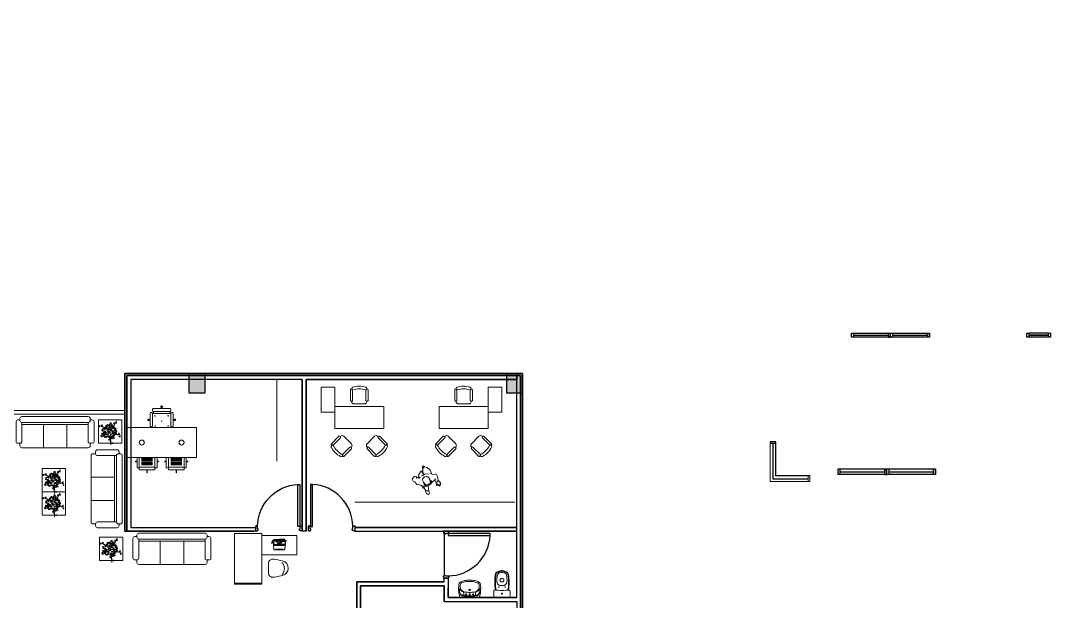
# Model space of a CAD drawing. Header units: millimetres. Extents: x 2508 to 2607, y 837 to 997.
# Drawn here: x 2580.1 to 2606.51, y 952.51 to 967.41 of the extents above; entities that cross this region are included whole.
import ezdxf

# ---------------------------------------------------------------- set-up
doc = ezdxf.new("R2010")
doc.units = ezdxf.units.MM
doc.linetypes.add('RAYITAS', pattern=[0.375, 0.25, -0.125])
for name, color, linetype, lineweight in [('MOBILIARIO', 181, 'Continuous', 9), ('PAREDES', 7, 'Continuous', 50), ('PERSONAS', 151, 'Continuous', 0), ('PISO EST', 250, 'Continuous', 0)]:
    doc.layers.add(name, color=color, linetype=linetype, lineweight=lineweight)
doc.layers.add('PUERT', color=20, linetype='Continuous')
doc.layers.add('VENTANA', color=5, linetype='Continuous')

# ---------------------------------------------------------------- blocks, each defined once
blk = doc.blocks.new('PUERTA1')
at = {"color": 0}
for p, q in [((0.011, 0.078), (0, 0.078)), ((0, 0.078), (0, 0)), ((0.011, 0), (0, 0)), ((0.011, 0.094), (0.011, 0.078)), ((0.033, 0.094), (0.011, 0.094)), ((0.011, -0.017), (0.011, 0)), ((0.033, 0.094), (0.033, 0.078)), ((0.033, 0.078), (0.044, 0.078)), ((0.044, 0.028), (0.044, 0.078)), ((0.056, 0.028), (0.044, 0.028)), ((0.044, -0.017), (0.044, 0)), ((0.044, 0), (0.056, 0)), ((0.056, 0), (0.056, 0.028)), ((0.944, 0), (0.944, 0.028)), ((0.944, 0.028), (0.956, 0.028)), ((0.956, 0), (0.944, 0)), ((0.956, 0.028), (0.956, 0.078)), ((0.967, 0.078), (0.956, 0.078)), ((0.956, -0.017), (0.956, 0)), ((0.967, 0.094), (0.989, 0.094)), ((0.967, 0.094), (0.967, 0.078)), ((0.989, 0.094), (0.989, 0.078)), ((0.989, 0.078), (1, 0.078)), ((0.989, -0.017), (0.989, 0)), ((0.989, 0), (1, 0)), ((1, 0.078), (1, 0)), ((0.011, -0.017), (0.033, -0.017)), ((0.033, -0.017), (0.044, -0.017)), ((0.967, -0.017), (0.956, -0.017)), ((0.989, -0.017), (0.967, -0.017))]:
    blk.add_line(p, q, dxfattribs=at)
blk.add_lwpolyline([(0.092, 0.961), (0.092, 0.978), (0.05, 0.978), (0.05, 0.961), (0.05, 0.078), (0.092, 0.078)], close=True, dxfattribs=at)
for radius in [0.00278, 0.00178]:
    blk.add_circle((0.047, 0.078), radius, dxfattribs=at)
blk.add_arc((0.046, 0.07), 0.909, 0.5159, 87.1384, dxfattribs=at)
blk = doc.blocks.new('A$C6EDE1A4F')
at = {"linetype": 'Continuous'}
blk.add_blockref('PUERTA1', (0, 0.017), dxfattribs=at)
blk = doc.blocks.new('bfghnkhkdvhsbdjkbsbkvbsfgb')
for p, q in [((-0.765, -0.892), (-0.765, 0.892)), ((-0.765, 0.892), (0, 0.892)), ((0, 0.892), (0, -0.892)), ((-1.086, 0.576), (-1.014, 0.576)), ((-1.086, 0.175), (-1.086, 0.576)), ((-0.765, 0.632), (-1.03, 0.632)), ((-1.03, 0.632), (-1.03, 0.576)), ((-1.03, 0.576), (-0.765, 0.576)), ((-1.014, 0.175), (-1.014, 0.576)), ((-1.014, 0.576), (-1.014, 0.175)), ((-0.861, 0.669), (-0.877, 0.669)), ((-0.877, 0.669), (-0.877, 0.632)), ((-0.861, 0.632), (-0.861, 0.669)), ((-1.086, 0.384), (-1.162, 0.384)), ((-1.162, 0.384), (-1.162, 0.368)), ((-1.162, 0.368), (-1.086, 0.368)), ((-0.958, 0.52), (-0.958, 0.231)), ((-0.929, 0.52), (-0.929, 0.231)), ((-0.901, 0.52), (-0.901, 0.231)), ((-0.873, 0.52), (-0.873, 0.231)), ((-0.845, 0.52), (-0.845, 0.231)), ((-0.817, 0.52), (-0.817, 0.231)), ((-0.789, 0.52), (-0.789, 0.231)), ((0.023, 0.256), (0.023, 0.274)), ((0.047, 0.297), (0.362, 0.297)), ((0.191, 0.297), (0.191, 0.339)), ((0.191, 0.339), (0.209, 0.339)), ((0.209, 0.339), (0.209, 0.297)), ((0.386, 0.274), (0.386, 0.256)), ((-1.014, 0.175), (-1.086, 0.175)), ((-1.03, 0.175), (-0.765, 0.175)), ((-1.03, 0.119), (-1.03, 0.175)), ((-0.765, 0.119), (-1.03, 0.119)), ((-0.877, 0.119), (-0.877, 0.082)), ((-0.877, 0.082), (-0.861, 0.082)), ((-0.861, 0.082), (-0.861, 0.119)), ((0.362, 0.232), (0.021, 0.232)), ((0.367, 0.232), (0.367, -0.232)), ((0.411, 0.209), (0.367, 0.209)), ((0.411, 0.209), (0.411, -0.209)), ((0.472, 0.232), (0.435, 0.232)), ((0.495, -0.209), (0.495, 0.209)), ((0.495, 0.009), (0.539, 0.009)), ((0.539, 0.009), (0.539, -0.009)), ((-1.086, -0.175), (-1.086, -0.576)), ((-1.014, -0.175), (-1.086, -0.175)), ((-1.03, -0.119), (-1.03, -0.175)), ((-0.765, -0.119), (-1.03, -0.119)), ((-1.03, -0.175), (-0.765, -0.175)), ((-1.014, -0.576), (-1.014, -0.175)), ((-1.014, -0.175), (-1.014, -0.576)), ((-0.958, -0.52), (-0.958, -0.231)), ((-0.929, -0.52), (-0.929, -0.231)), ((-0.901, -0.52), (-0.901, -0.231)), ((-0.877, -0.082), (-0.861, -0.082)), ((-0.877, -0.119), (-0.877, -0.082)), ((-0.873, -0.52), (-0.873, -0.231)), ((-0.861, -0.082), (-0.861, -0.119)), ((-0.845, -0.52), (-0.845, -0.231)), ((-0.817, -0.52), (-0.817, -0.231)), ((-0.789, -0.52), (-0.789, -0.231)), ((0.362, -0.232), (0.021, -0.232)), ((0.023, -0.256), (0.023, -0.274)), ((0.411, -0.209), (0.367, -0.209)), ((0.386, -0.274), (0.386, -0.256)), ((0.435, -0.232), (0.472, -0.232)), ((0.539, -0.009), (0.495, -0.009)), ((-1.162, -0.368), (-1.086, -0.368)), ((-1.162, -0.384), (-1.162, -0.368)), ((-1.086, -0.384), (-1.162, -0.384)), ((0.047, -0.298), (0.362, -0.298)), ((0.191, -0.339), (0.191, -0.298)), ((0.209, -0.339), (0.191, -0.339)), ((0.209, -0.298), (0.209, -0.339)), ((-1.086, -0.576), (-1.014, -0.576)), ((-1.03, -0.632), (-1.03, -0.576)), ((-1.03, -0.576), (-0.765, -0.576)), ((-0.765, -0.632), (-1.03, -0.632)), ((-0.877, -0.669), (-0.877, -0.632)), ((-0.861, -0.669), (-0.877, -0.669)), ((-0.861, -0.632), (-0.861, -0.669)), ((0, -0.892), (-0.765, -0.892))]:
    blk.add_line(p, q)
for centre, radius in [((-0.383, 0.51), 0.0637), ((0.042, 0.167), 0.00636), ((0.172, 0), 0.00636), ((0.302, 0.167), 0.00636), ((0.042, -0.167), 0.00636), ((0.302, -0.167), 0.00636), ((-0.383, -0.51), 0.0637)]:
    blk.add_circle(centre, radius)
for centre, radius, start, end in [((0.047, 0.274), 0.0234, 90, 180), ((0.2, 0.339), 0.0195, 298.4907, 241.5093), ((0.362, 0.274), 0.0234, 0, 90), ((0.021, 0.179), 0.0538, 90, 113.2791), ((0.047, 0.256), 0.0234, 180, 270), ((0.362, 0.256), 0.0234, 270, 0), ((0.435, 0.209), 0.0234, 90, 180), ((0.472, 0.209), 0.0234, 360, 90), ((0.539, 0), 0.0195, 208.4907, 151.5093), ((0.021, -0.179), 0.0538, 246.7209, 270), ((0.047, -0.256), 0.0234, 90, 180), ((0.362, -0.256), 0.0234, 0, 90), ((0.435, -0.209), 0.0234, 180, 270), ((0.472, -0.209), 0.0234, 270, 0), ((0.047, -0.274), 0.0234, 180, 270), ((0.2, -0.339), 0.0195, 118.4907, 61.5093), ((0.362, -0.274), 0.0234, 270, 360)]:
    blk.add_arc(centre, radius, start, end)
blk = doc.blocks.new('CADITAU2')
for p, q in [((-0.629, 2.568), (-0.619, 2.558)), ((-0.619, 2.558), (-0.605, 2.572)), ((-0.343, 2.239), (-0.613, 2.51)), ((-0.562, 2.572), (-0.286, 2.296)), ((0.562, 2.572), (0.286, 2.296)), ((0.343, 2.239), (0.613, 2.51)), ((0.619, 2.558), (0.605, 2.572)), ((0.629, 2.568), (0.619, 2.558)), ((-1.008, 2.169), (-1.022, 2.155)), ((-1.022, 2.112), (-0.746, 1.836)), ((-1.018, 2.179), (-1.008, 2.169)), ((-0.689, 1.893), (-0.96, 2.163)), ((-0.286, 2.112), (-0.562, 1.836)), ((-0.286, 2.254), (-0.301, 2.239)), ((-0.301, 2.239), (-0.286, 2.225)), ((0.286, 2.254), (0.301, 2.239)), ((0.286, 2.225), (0.301, 2.239)), ((0.562, 1.836), (0.286, 2.112)), ((0.689, 1.893), (0.96, 2.163)), ((1.022, 2.112), (0.746, 1.836)), ((1.018, 2.179), (1.008, 2.169)), ((1.008, 2.169), (1.022, 2.155)), ((-0.9, 0.75), (-0.9, 1.55)), ((-0.9, 1.55), (0.9, 1.55)), ((-0.704, 1.836), (-0.689, 1.851)), ((-0.675, 1.836), (-0.689, 1.851)), ((0.689, 1.851), (0.675, 1.836)), ((0.704, 1.836), (0.689, 1.851)), ((0.9, 1.55), (0.9, 0.75)), ((1.4, 0.95), (0.9, 0.95)), ((0.9, 0.95), (0.9, 0.038)), ((1.4, 0.038), (1.4, 0.95)), ((0.9, 0.75), (-0.9, 0.75)), ((-0.325, 0.13), (-0.325, 0.52)), ((-0.295, 0.55), (-0.275, 0.55)), ((-0.275, 0.55), (-0.275, 0.57)), ((-0.245, 0.52), (-0.245, 0.138)), ((-0.195, 0.65), (0.195, 0.65)), ((0.245, 0.52), (0.245, 0.138)), ((0.275, 0.57), (0.275, 0.55)), ((0.295, 0.55), (0.275, 0.55)), ((0.325, 0.13), (0.325, 0.52)), ((-0.275, 0.1), (-0.295, 0.1)), ((-0.275, 0.085), (-0.275, 0.1)), ((0.275, 0.1), (0.295, 0.1)), ((0.275, 0.085), (0.275, 0.1)), ((0.9, 0.038), (1.4, 0.038))]:
    blk.add_line(p, q)
for centre, radius, start, end in [((-0.331, 1.881), 0.781, 117.0798, 152.9202), ((-0.261, 1.811), 0.781, 117.422, 152.578), ((-0.664, 2.533), 0.05, 45, 117.0798), ((-0.634, 2.531), 0.03, 297.422, 45), ((-0.583, 2.551), 0.03, 45, 135), ((-0.308, 2.275), 0.03, 315, 45), ((0.308, 2.275), 0.03, 135, 225), ((0.583, 2.551), 0.03, 45, 135), ((0.634, 2.531), 0.03, 135, 242.578), ((0.261, 1.811), 0.781, 27.422, 62.578), ((0.664, 2.533), 0.05, 62.9202, 135), ((0.331, 1.881), 0.781, 27.0798, 62.9202), ((-0.983, 2.214), 0.05, 152.9202, 225), ((-1.001, 2.133), 0.03, 135, 225), ((-0.981, 2.184), 0.03, 225, 332.578), ((-0.711, 1.872), 0.03, 315, 45), ((-0.322, 2.261), 0.03, 225, 315), ((-0.343, 2.169), 0.08, 315, 45), ((0.343, 2.169), 0.08, 135, 225), ((0.322, 2.261), 0.03, 225, 315), ((0.711, 1.872), 0.03, 135, 225), ((0.981, 2.184), 0.03, 207.422, 315), ((0.983, 2.214), 0.05, 315, 27.0798), ((1.001, 2.133), 0.03, 315, 45), ((-0.725, 1.858), 0.03, 225, 315), ((-0.619, 1.893), 0.08, 225, 315), ((0.619, 1.893), 0.08, 225, 315), ((0.725, 1.858), 0.03, 225, 315), ((-0.295, 0.52), 0.03, 90, 180), ((-0.195, 0.57), 0.08, 90, 180), ((-0.275, 0.52), 0.03, 0, 90), ((0.195, 0.57), 0.08, 360, 90), ((0.275, 0.52), 0.03, 90, 180), ((0.295, 0.52), 0.03, 0, 90), ((-0.295, 0.13), 0.03, 180, 270), ((-0.245, 0.108), 0.03, 72.422, 180), ((-0.225, 0.085), 0.05, 180, 252.0798), ((0, 0.781), 0.781, 252.0798, 287.9202), ((0, 0.881), 0.781, 252.422, 287.578), ((0.245, 0.108), 0.03, 0, 107.578), ((0.225, 0.085), 0.05, 287.9202, 0), ((0.295, 0.13), 0.03, 270, 360)]:
    blk.add_arc(centre, radius, start, end)
blk = doc.blocks.new('VI-L1')
for q in [(-0.271, 0), (0.271, 0)]:
    blk.add_line((0, 0), q)
at = {"linetype": 'RAYITAS'}
for centre in [(-0.1, -0.08), (0.1, -0.08)]:
    blk.add_circle(centre, 0.015, dxfattribs=at)
for centre, radius in [((0, -0.205), 0.023), ((0, -0.08), 0.0175)]:
    blk.add_circle(centre, radius)
for centre, radius, start, end in [((0.685, -0.262), 1, 165.3166, 180.5766), ((0.484, -0.228), 0.8, 183.1906, 188.2306), ((0.186, -0.294), 0.5, 156.3875, 173.6665), ((0.186, -0.294), 0.49, 157.3074, 172.1176), ((-0.291, -0.228), 0.008, 172.1176, 331.2225), ((-0.124, -0.32), 0.183, 117.9658, 151.1957), ((-0.157, -0.315), 0.152, 101.6608, 147.01), ((-0.271, -0.012), 0.012, 90, 165.3166), ((-0.093, -0.315), 0.18, 144.9871, 191.6186), ((-0.181, -0.134), 0.0995, 95.7696, 156.3875), ((-0.183, -0.14), 0.09, 105.9144, 157.3074), ((-0.109, -0.303), 0.16, 121.7627, 144.9871), ((-0.205, -0.167), 0.01, 37.5489, 117.9658), ((-0.158, -0.226), 0.18, 97.3718, 105.9144), ((-0.188, -0.154), 0.012, 217.5489, 335.2525), ((0, -1.925), 1.9, 90, 95.7696), ((-0.18, -0.06), 0.012, 15.2304, 97.3718), ((-0.185, -0.059), 0.012, 6.5886, 72.4077), ((-0.313, -0.096), 0.145, 335.2405, 15.2304), ((-0.18, -0.157), 0.00155, 153.6068, 282.1871), ((-0.313, -0.096), 0.15, 335.2405, 15.2304), ((0, -1.925), 1.886, 90, 95.3415), ((-0.109, -0.303), 0.16, 98.461, 114.9826), ((0, -1.035), 0.9, 90, 98.461), ((0, -1.925), 1.9, 84.2304, 90), ((0, -1.925), 1.886, 84.6585, 90), ((0, -1.035), 0.9, 81.539, 90), ((0.109, -0.303), 0.16, 65.0174, 81.539), ((0.313, -0.096), 0.15, 164.7696, 204.7595), ((0.18, -0.06), 0.012, 82.6282, 164.7696), ((0.313, -0.096), 0.145, 164.7696, 204.7595), ((0.185, -0.059), 0.012, 107.5923, 173.4114), ((0.188, -0.154), 0.012, 204.7475, 322.4511), ((0.18, -0.157), 0.00155, 257.8129, 26.3932), ((0.158, -0.226), 0.18, 74.0856, 82.6282), ((0.157, -0.315), 0.152, 32.99, 78.3392), ((0.181, -0.134), 0.0995, 23.6125, 84.2304), ((0.109, -0.303), 0.16, 35.0129, 58.2373), ((0.205, -0.167), 0.01, 62.0342, 142.4511), ((0.183, -0.14), 0.09, 22.6926, 74.0856), ((0.124, -0.32), 0.183, 28.8043, 62.0342), ((0.093, -0.315), 0.18, 348.3814, 35.0129), ((-0.186, -0.294), 0.49, 7.8824, 22.6926), ((0.271, -0.012), 0.012, 14.6834, 90), ((-0.186, -0.294), 0.5, 6.3335, 23.6125), ((-0.685, -0.262), 1, 359.4234, 14.6834), ((0.291, -0.228), 0.008, 208.7775, 7.8824), ((-0.484, -0.228), 0.8, 351.7694, 356.8094), ((-0.089, -0.318), 0.22, 186.3096, 198.877), ((-0.214, -0.357), 0.09, 201.082, 242.5584), ((-0.186, -0.334), 0.085, 191.6186, 250.8275), ((-0.024, 0.117), 0.6, 247.3906, 258.3682), ((0, 0.2), 0.65, 250.8275, 270), ((0, 0.265), 0.75, 258.8289, 270), ((0, 0.2), 0.65, 270, 289.1725), ((0, 0.265), 0.75, 270, 281.1711), ((0.024, 0.117), 0.6, 281.6318, 292.6094), ((0.186, -0.334), 0.085, 289.1725, 348.3814), ((0.214, -0.357), 0.09, 297.4416, 338.918), ((0.089, -0.318), 0.22, 341.123, 353.6904)]:
    blk.add_arc(centre, radius, start, end)
blk = doc.blocks.new('AQ-IN')
for p, q in [((0, 0), (-0.188, 0)), ((0, 0), (0.188, 0)), ((-0.068, -0.308), (-0.072, -0.309)), ((-0.014, -0.671), (-0.014, -0.671)), ((0.014, -0.671), (0.014, -0.671))]:
    blk.add_line(p, q)
for centre, radius in [((-0.08, -0.263), 0.0075), ((0, -0.093), 0.0135), ((0.08, -0.263), 0.0075)]:
    blk.add_circle(centre, radius)
for centre, radius, start, end in [((1.292, -0.093), 1.5, 177.0992, 182.9368), ((-0.188, -0.018), 0.018, 90, 177.0992), ((-0.193, -0.169), 0.013, 182.9368, 273.6699), ((0, -3.179), 3.003, 90, 93.6699), ((1.317, -0.387), 1.5, 172.0955, 187.6079), ((1.317, -0.387), 1.485, 171.9833, 187.6079), ((0, -3.179), 3.003, 86.3301, 90), ((-1.317, -0.387), 1.485, 352.3921, 8.0167), ((-1.317, -0.387), 1.5, 352.3921, 7.9045), ((0.188, -0.018), 0.018, 2.9008, 90), ((0.193, -0.169), 0.013, 266.3301, 357.0632), ((-1.292, -0.093), 1.5, 357.0632, 2.9008), ((0.619, -0.439), 0.75, 176.6172, 189.8671), ((-0.03, -0.4), 0.1, 114.7847, 176.6172), ((-0.03, -0.4), 0.1, 98.3127, 112.497), ((-0.028, -0.417), 0.02, 102.0968, 184.0283), ((0.7, -0.366), 0.75, 184.0283, 186.6401), ((-0.015, -0.449), 0.03, 186.6401, 237.869), ((0, -0.598), 0.3, 90, 98.5222), ((0, -0.544), 0.15, 90, 102.4734), ((0, -0.423), 0.06, 238.9919, 270), ((0, -0.598), 0.3, 81.4778, 90), ((0, -0.544), 0.15, 77.5266, 90), ((0, -0.423), 0.06, 270, 301.0081), ((0.015, -0.449), 0.03, 302.131, 353.3599), ((0.028, -0.417), 0.02, 355.9717, 77.9032), ((0.03, -0.4), 0.1, 67.503, 81.6873), ((-0.7, -0.366), 0.75, 353.3599, 355.9717), ((0.03, -0.4), 0.1, 3.3828, 65.2153), ((-0.619, -0.439), 0.75, 350.1329, 3.3828), ((-0.09, -0.575), 0.08, 187.6079, 247.655), ((-0.09, -0.575), 0.065, 187.6079, 247.9248), ((-0.056, -0.556), 0.065, 189.8671, 240.3055), ((0.131, -0.104), 0.6, 245.2048, 255.594), ((0.131, -0.104), 0.585, 245.172, 255.594), ((0.009, -0.441), 0.197, 240.3055, 265.9209), ((0, -0.623), 0.065, 253.8651, 270), ((0, -0.623), 0.05, 253.8651, 270), ((0, -0.573), 0.065, 265.9209, 270), ((0, -0.573), 0.065, 270, 274.0791), ((0, -0.623), 0.05, 270, 286.1349), ((0, -0.623), 0.065, 270, 286.1349), ((-0.009, -0.441), 0.197, 274.0791, 299.6945), ((-0.131, -0.104), 0.585, 284.406, 294.828), ((-0.131, -0.104), 0.6, 284.406, 294.7952), ((0.056, -0.556), 0.065, 299.6945, 350.1329), ((0.09, -0.575), 0.065, 292.0752, 352.3921), ((0.09, -0.575), 0.08, 292.345, 352.3921)]:
    blk.add_arc(centre, radius, start, end)
blk = doc.blocks.new('tgyery4')
at = {"layer": 'PERSONAS'}
for points in [[(-0.202, 0.197), (-0.168, 0.227), (-0.165, 0.251), (-0.156, 0.271), (-0.17, 0.281), (-0.183, 0.257), (-0.196, 0.249), (-0.2, 0.316), (-0.209, 0.323), (-0.214, 0.317), (-0.218, 0.297), (-0.227, 0.319), (-0.236, 0.317), (-0.238, 0.294), (-0.246, 0.305), (-0.255, 0.303), (-0.257, 0.273), (-0.27, 0.283), (-0.279, 0.281), (-0.271, 0.242), (-0.257, 0.18)], [(0.041, 0.165), (0.058, 0.218), (0.074, 0.246), (0.096, 0.273), (0.127, 0.275), (0.15, 0.238), (0.157, 0.183), (0.139, 0.141)], [(0.152, 0.217), (0.175, 0.275), (0.177, 0.314), (0.16, 0.347), (0.144, 0.363), (0.125, 0.362), (0.11, 0.342), (0.09, 0.31), (0.086, 0.277), (0.083, 0.257)], [(-0.162, -0.081), (-0.189, -0.05), (-0.216, -0.023), (-0.271, 0.003), (-0.292, 0.03), (-0.293, 0.084), (-0.273, 0.134), (-0.255, 0.185), (-0.214, 0.198), (-0.191, 0.196), (-0.183, 0.187), (-0.185, 0.156), (-0.205, 0.122), (-0.222, 0.111), (-0.192, 0.124), (-0.152, 0.13), (-0.088, 0.143), (-0.053, 0.159), (0.027, 0.166), (0.067, 0.162), (0.109, 0.146), (0.135, 0.139), (0.161, 0.15), (0.173, 0.157), (0.183, 0.146), (0.184, 0.115), (0.168, 0.089)], [(-0.038, 0.159), (-0.075, 0.111), (-0.082, 0.062), (-0.1, 0.119), (-0.062, 0.141), (-0.089, 0.139), (-0.045, 0.159)], [(0.074, 0.159), (0.1, 0.143), (0.069, 0.141), (0.113, 0.108), (0.093, 0.038), (0.083, 0.111), (0.058, 0.159)], [(0.129, 0.119), (0.161, 0.1), (0.188, 0.06), (0.267, -0.014), (0.28, -0.098), (0.304, -0.131), (0.297, -0.192), (0.245, -0.22), (0.197, -0.214), (0.172, -0.192), (0.177, -0.168), (0.199, -0.163), (0.098, -0.128), (0.153, -0.12)], [(0.132, -0.139), (0.107, -0.196), (0.021, -0.242), (-0.025, -0.247), (-0.005, -0.201), (-0.016, -0.153), (-0.025, -0.203), (-0.071, -0.282), (-0.128, -0.304), (-0.189, -0.247), (-0.216, -0.15), (-0.202, -0.037)], [(0.048, -0.124), (-0.04, -0.133), (-0.106, -0.107), (-0.124, -0.087)], [(-0.078, -0.285), (-0.078, -0.31), (-0.088, -0.332), (-0.106, -0.337), (-0.122, -0.33), (-0.134, -0.299)]]:
    blk.add_lwpolyline(points, dxfattribs=at)
blk.add_lwpolyline([(0.008, 0.157), (0.021, 0.139), (0.045, 0.13), (0.067, 0.111), (0.082, 0.088), (0.089, 0.032), (0.083, -0.03), (0.056, -0.067), (-0.001, -0.073), (-0.054, -0.063), (-0.075, -0.038), (-0.084, 0.005), (-0.08, 0.054), (-0.071, 0.095), (-0.062, 0.121), (-0.042, 0.132), (-0.012, 0.137), (-0.005, 0.152)], close=True, dxfattribs=at)
blk = doc.blocks.new('cghk')
for p, q in [((-1.786, -0.745), (-3.486, -0.745)), ((-3.637, -1.379), (-3.637, -0.879)), ((-3.537, -0.829), (-3.587, -0.829)), ((-3.536, -0.795), (-3.536, -0.845)), ((-3.487, -1.379), (-3.487, -0.895)), ((-3.486, -0.895), (-1.786, -0.895)), ((-3.486, -0.945), (-1.787, -0.945)), ((-2.936, -1.545), (-2.936, -0.945)), ((-2.336, -1.545), (-2.336, -0.945)), ((-1.787, -0.895), (-1.787, -1.379)), ((-1.687, -0.829), (-1.737, -0.829)), ((-1.736, -0.845), (-1.736, -0.795)), ((-1.637, -1.379), (-1.637, -0.879)), ((-3.587, -1.429), (-3.537, -1.429)), ((-3.536, -1.429), (-3.536, -1.495)), ((-3.322, -1.545), (-3.486, -1.545)), ((-2.722, -1.545), (-3.363, -1.545)), ((-2.122, -1.545), (-2.763, -1.545)), ((-1.786, -1.545), (-2.163, -1.545)), ((-1.737, -1.429), (-1.687, -1.429)), ((-1.736, -1.495), (-1.736, -1.429))]:
    blk.add_line(p, q)
for centre, start, end in [((-3.486, -0.795), 90, 180), ((-3.486, -0.795), 90, 180), ((-1.786, -0.795), 0, 90), ((-3.587, -0.879), 90, 180), ((-3.486, -0.845), 180, 270), ((-1.786, -0.845), 270, 0), ((-1.687, -0.879), 0, 90), ((-3.587, -1.379), 180, 270), ((-3.537, -1.379), 270, 0), ((-3.486, -1.495), 180, 270), ((-1.737, -1.379), 180, 270), ((-1.786, -1.495), 270, 0), ((-1.687, -1.379), 270, 0)]:
    blk.add_arc(centre, 0.05, start, end)
blk = doc.blocks.new('MATA')
at = {"layer": 'MOBILIARIO'}
for p, q in [((-0.162, 0.27), (-0.076, 0.12)), ((-0.081, 0.099), (-0.162, 0.27)), ((-0.171, 0.015), (-0.16, 0.024)), ((-0.171, 0.004), (-0.171, 0.015)), ((-0.171, 0.001), (-0.171, 0.004)), ((-0.154, 0.001), (-0.171, 0.001)), ((-0.16, 0.024), (-0.127, 0.027)), ((-0.154, 0.073), (-0.119, 0.073)), ((-0.154, 0.067), (-0.154, 0.073)), ((-0.148, 0.059), (-0.154, 0.067)), ((-0.136, 0.001), (-0.154, 0.001)), ((-0.131, 0.056), (-0.148, 0.059)), ((-0.116, -0.008), (-0.136, 0.001)), ((-0.122, 0.056), (-0.131, 0.056)), ((-0.127, 0.027), (-0.119, 0.027)), ((-0.11, 0.056), (-0.122, 0.056)), ((-0.119, 0.073), (-0.076, 0.073)), ((-0.119, 0.027), (-0.105, 0.041)), ((-0.105, 0.041), (-0.11, 0.056)), ((-0.081, 0.018), (-0.087, -0.008)), ((-0.084, 0.105), (-0.07, 0.114)), ((-0.081, 0.096), (-0.084, 0.105)), ((-0.07, 0.094), (-0.081, 0.096)), ((-0.072, 0.021), (-0.081, 0.018)), ((-0.076, 0.067), (-0.055, 0.082)), ((-0.076, 0.073), (-0.076, 0.067)), ((-0.064, 0.018), (-0.072, 0.021)), ((-0.07, 0.114), (-0.043, 0.114)), ((-0.058, 0.094), (-0.07, 0.094)), ((-0.058, 0.177), (-0.064, 0.163)), ((-0.064, 0.163), (-0.052, 0.154)), ((-0.064, 0.007), (-0.064, 0.018)), ((-0.046, 0.007), (-0.064, 0.007)), ((-0.043, 0.177), (-0.058, 0.177)), ((-0.055, 0.082), (-0.058, 0.094)), ((-0.052, 0.154), (-0.032, 0.154)), ((-0.046, 0.041), (-0.046, 0.021)), ((-0.046, 0.041), (-0.046, 0.041)), ((-0.032, 0.038), (-0.046, 0.041)), ((-0.046, 0.021), (-0.046, 0.018)), ((-0.046, 0.018), (-0.046, 0.007)), ((-0.035, 0.183), (-0.043, 0.177)), ((-0.043, 0.114), (-0.026, 0.114)), ((-0.032, 0.201), (-0.035, 0.183)), ((-0.032, 0.218), (-0.032, 0.201)), ((-0.006, 0.218), (-0.032, 0.218)), ((-0.032, 0.154), (-0.032, 0.137)), ((-0.029, 0.099), (-0.032, 0.088)), ((-0.032, 0.088), (-0.032, 0.07)), ((-0.032, 0.07), (-0.023, 0.056)), ((-0.023, 0.033), (-0.032, 0.038)), ((-0.026, 0.114), (-0.029, 0.099)), ((-0.023, 0.056), (-0.012, 0.059)), ((-0.017, 0.027), (-0.023, 0.033)), ((-0.012, 0.027), (-0.017, 0.027)), ((-0.014, 0.14), (-0.009, 0.152)), ((-0.003, 0.125), (-0.014, 0.14)), ((-0.012, 0.059), (0, 0.062)), ((0.003, 0.038), (-0.012, 0.027)), ((-0.009, 0.201), (0.003, 0.21)), ((-0.009, 0.183), (-0.009, 0.201)), ((-0.006, 0.175), (-0.009, 0.183)), ((-0.009, 0.152), (0.023, 0.163)), ((-0.009, 0.102), (0.023, 0.108)), ((-0.003, 0.082), (-0.009, 0.102)), ((0.003, 0.21), (-0.006, 0.218)), ((0, 0.175), (-0.006, 0.175)), ((0.023, 0.122), (-0.003, 0.125)), ((0.012, 0.082), (-0.003, 0.082)), ((0.017, 0.177), (0, 0.175)), ((0, 0.062), (0.003, 0.05)), ((0.003, 0.05), (0.003, 0.038)), ((0.032, 0.091), (0.012, 0.082)), ((0.012, 0.007), (0.038, 0.007)), ((0.012, -0.005), (0.012, 0.007)), ((0.023, 0.163), (0.017, 0.177)), ((0.023, 0.108), (0.023, 0.122)), ((0.05, 0.088), (0.032, 0.091)), ((0.032, 0.062), (0.05, 0.076)), ((0.032, 0.038), (0.032, 0.062)), ((0.055, 0.035), (0.032, 0.038)), ((0.041, 0.149), (0.035, 0.128)), ((0.038, 0.007), (0.07, 0.021)), ((0.05, 0.166), (0.041, 0.149)), ((0.05, 0.175), (0.05, 0.166)), ((0.061, 0.175), (0.05, 0.175)), ((0.05, 0.076), (0.05, 0.088)), ((0.052, 0.16), (0.067, 0.172)), ((0.061, 0.154), (0.052, 0.16)), ((0.061, 0.053), (0.055, 0.035)), ((0.067, 0.172), (0.061, 0.175)), ((0.075, 0.154), (0.061, 0.154)), ((0.078, 0.038), (0.061, 0.053)), ((0.064, 0.134), (0.087, 0.14)), ((0.075, 0.125), (0.064, 0.134)), ((0.07, 0.021), (0.081, 0.035)), ((0.072, 0.085), (0.081, 0.105)), ((0.072, 0.076), (0.072, 0.085)), ((0.084, 0.064), (0.072, 0.076)), ((0.081, 0.163), (0.075, 0.154)), ((0.09, 0.125), (0.075, 0.125)), ((0.081, 0.035), (0.078, 0.038)), ((0.09, 0.163), (0.081, 0.163)), ((0.081, 0.105), (0.101, 0.111)), ((0.096, 0.067), (0.084, 0.064)), ((0.087, 0.14), (0.09, 0.163)), ((0.096, 0.137), (0.09, 0.125)), ((0.101, 0.137), (0.096, 0.137)), ((0.105, 0.085), (0.096, 0.067)), ((0.119, 0.131), (0.101, 0.137)), ((0.101, 0.111), (0.11, 0.122)), ((0.119, 0.082), (0.105, 0.085)), ((0.11, 0.122), (0.119, 0.131)), ((0.275, 0.152), (0.113, 0.094)), ((0.116, -0.014), (0.128, 0.007)), ((0.122, 0.073), (0.119, 0.082)), ((0.122, 0.062), (0.122, 0.073)), ((0.128, 0.05), (0.122, 0.062)), ((0.125, 0.085), (0.275, 0.152)), ((0.134, 0.05), (0.128, 0.05)), ((0.128, 0.007), (0.148, 0.015)), ((0.142, 0.062), (0.134, 0.05)), ((0.145, 0.085), (0.142, 0.073)), ((0.142, 0.073), (0.142, 0.062)), ((0.162, 0.079), (0.145, 0.085)), ((0.148, 0.015), (0.174, 0.018)), ((0.162, 0.073), (0.162, 0.079)), ((0.168, 0.067), (0.162, 0.073)), ((0.189, 0.064), (0.168, 0.067)), ((0.174, 0.018), (0.18, 0.007)), ((0.18, 0.035), (0.206, 0.047)), ((0.183, 0.03), (0.18, 0.035)), ((0.18, 0.007), (0.194, 0.004)), ((0.194, 0.024), (0.183, 0.03)), ((0.197, 0.064), (0.189, 0.064)), ((0.209, 0.024), (0.194, 0.024)), ((0.194, 0.004), (0.212, 0.012)), ((0.2, 0.064), (0.197, 0.064)), ((0.206, 0.062), (0.2, 0.064)), ((0.206, 0.047), (0.206, 0.062)), ((0.212, 0.012), (0.209, 0.024)), ((-0.258, -0.098), (-0.125, -0.057)), ((-0.122, -0.075), (-0.258, -0.098)), ((-0.174, -0.034), (-0.154, -0.028)), ((-0.174, -0.037), (-0.174, -0.034)), ((-0.16, -0.046), (-0.174, -0.037)), ((-0.148, -0.049), (-0.16, -0.046)), ((-0.154, -0.028), (-0.133, -0.028)), ((-0.133, -0.049), (-0.148, -0.049)), ((-0.133, -0.028), (-0.107, -0.028)), ((-0.125, -0.057), (-0.133, -0.049)), ((-0.119, -0.066), (-0.122, -0.075)), ((-0.105, -0.066), (-0.119, -0.066)), ((-0.107, -0.017), (-0.116, -0.008)), ((-0.113, -0.162), (-0.093, -0.153)), ((-0.11, -0.173), (-0.113, -0.162)), ((-0.093, -0.176), (-0.11, -0.173)), ((-0.107, -0.028), (-0.107, -0.017)), ((-0.096, -0.072), (-0.105, -0.066)), ((-0.098, -0.101), (-0.09, -0.089)), ((-0.084, -0.115), (-0.098, -0.101)), ((-0.087, -0.066), (-0.096, -0.072)), ((-0.093, -0.153), (-0.076, -0.153)), ((-0.084, -0.173), (-0.093, -0.176)), ((-0.09, -0.089), (-0.078, -0.089)), ((-0.087, -0.008), (-0.078, -0.011)), ((-0.076, -0.031), (-0.087, -0.043)), ((-0.087, -0.043), (-0.087, -0.051)), ((-0.087, -0.051), (-0.087, -0.066)), ((-0.067, -0.118), (-0.084, -0.115)), ((-0.067, -0.173), (-0.084, -0.173)), ((-0.078, -0.011), (-0.058, -0.011)), ((-0.078, -0.089), (-0.07, -0.092)), ((-0.064, -0.034), (-0.076, -0.031)), ((-0.076, -0.153), (-0.072, -0.15)), ((-0.072, -0.15), (-0.049, -0.127)), ((-0.07, -0.04), (-0.058, -0.04)), ((-0.07, -0.051), (-0.07, -0.04)), ((-0.049, -0.066), (-0.07, -0.051)), ((-0.07, -0.092), (-0.02, -0.086)), ((-0.049, -0.127), (-0.067, -0.118)), ((-0.061, -0.179), (-0.067, -0.173)), ((-0.058, -0.04), (-0.064, -0.034)), ((-0.061, -0.194), (-0.061, -0.179)), ((-0.041, -0.194), (-0.061, -0.194)), ((-0.058, -0.011), (-0.041, -0.011)), ((-0.032, -0.066), (-0.049, -0.066)), ((-0.041, -0.011), (-0.041, -0.014)), ((-0.041, -0.014), (-0.009, -0.02)), ((-0.035, -0.173), (-0.041, -0.194)), ((-0.014, -0.115), (-0.035, -0.144)), ((-0.035, -0.144), (-0.035, -0.173)), ((-0.014, -0.069), (-0.032, -0.066)), ((-0.02, -0.086), (-0.012, -0.081)), ((0.015, -0.104), (-0.02, -0.347)), ((-0.02, -0.347), (-0.014, -0.115)), ((-0.012, -0.081), (-0.014, -0.069)), ((-0.009, -0.02), (0.012, -0.014)), ((0, -0.034), (0.026, -0.031)), ((0, -0.046), (0, -0.034)), ((0.023, -0.046), (0, -0.046)), ((0.012, -0.014), (0.012, -0.005)), ((0.012, -0.112), (0.017, -0.13)), ((0.017, -0.13), (0.032, -0.15)), ((0.041, -0.04), (0.023, -0.046)), ((0.026, -0.031), (0.035, -0.028)), ((0.032, -0.15), (0.052, -0.147)), ((0.035, -0.02), (0.055, -0.011)), ((0.035, -0.028), (0.035, -0.02)), ((0.052, -0.057), (0.041, -0.04)), ((0.043, -0.086), (0.05, -0.075)), ((0.052, -0.092), (0.043, -0.086)), ((0.05, -0.075), (0.052, -0.057)), ((0.061, -0.092), (0.052, -0.092)), ((0.052, -0.118), (0.078, -0.118)), ((0.052, -0.127), (0.052, -0.118)), ((0.052, -0.141), (0.052, -0.127)), ((0.052, -0.147), (0.052, -0.141)), ((0.055, -0.011), (0.072, -0.014)), ((0.067, -0.072), (0.061, -0.092)), ((0.075, -0.063), (0.067, -0.072)), ((0.072, -0.014), (0.07, -0.028)), ((0.07, -0.028), (0.081, -0.031)), ((0.084, -0.063), (0.075, -0.063)), ((0.078, -0.118), (0.084, -0.133)), ((0.081, -0.031), (0.084, -0.028)), ((0.084, -0.028), (0.107, -0.02)), ((0.084, -0.069), (0.084, -0.063)), ((0.084, -0.075), (0.084, -0.069)), ((0.087, -0.089), (0.084, -0.075)), ((0.084, -0.133), (0.099, -0.159)), ((0.099, -0.089), (0.087, -0.089)), ((0.105, -0.081), (0.099, -0.089)), ((0.099, -0.159), (0.116, -0.159)), ((0.11, -0.04), (0.105, -0.054)), ((0.105, -0.054), (0.105, -0.066)), ((0.105, -0.066), (0.105, -0.081)), ((0.107, -0.02), (0.116, -0.014)), ((0.116, -0.034), (0.11, -0.04)), ((0.122, -0.028), (0.116, -0.034)), ((0.116, -0.054), (0.136, -0.046)), ((0.122, -0.075), (0.116, -0.054)), ((0.116, -0.133), (0.142, -0.127)), ((0.119, -0.144), (0.116, -0.133)), ((0.116, -0.159), (0.136, -0.153)), ((0.128, -0.147), (0.119, -0.144)), ((0.134, -0.026), (0.122, -0.028)), ((0.136, -0.083), (0.122, -0.075)), ((0.134, -0.147), (0.128, -0.147)), ((0.13, -0.106), (0.142, -0.098)), ((0.139, -0.112), (0.13, -0.106)), ((0.148, -0.026), (0.134, -0.026)), ((0.136, -0.153), (0.134, -0.147)), ((0.136, -0.046), (0.162, -0.046)), ((0.148, -0.083), (0.136, -0.083)), ((0.151, -0.112), (0.139, -0.112)), ((0.247, -0.121), (0.142, -0.057)), ((0.142, -0.098), (0.174, -0.092)), ((0.142, -0.127), (0.16, -0.127)), ((0.156, -0.028), (0.148, -0.026)), ((0.16, -0.081), (0.148, -0.083)), ((0.165, -0.112), (0.151, -0.112)), ((0.154, -0.043), (0.247, -0.121)), ((0.171, -0.031), (0.156, -0.028)), ((0.174, -0.083), (0.16, -0.081)), ((0.16, -0.127), (0.174, -0.115)), ((0.162, -0.046), (0.174, -0.04)), ((0.174, -0.115), (0.165, -0.112)), ((0.174, -0.04), (0.171, -0.031)), ((0.174, -0.092), (0.174, -0.083))]:
    blk.add_line(p, q, dxfattribs=at)
for centre, radius in [((-0.158, 0.22), 0.0102), ((-0.107, 0.21), 0.0122), ((0.207, 0.153), 0.0122), ((0.27, 0.131), 0.0111), ((-0.25, -0.13), 0.0119), ((-0.229, -0.059), 0.0119), ((0.019, -0.211), 0.0125), ((0.202, -0.057), 0.0105), ((0.21, -0.13), 0.0117), ((-0.057, -0.3), 0.0113)]:
    blk.add_circle(centre, radius, dxfattribs=at)
for radius, start, end in [(0.155, 179.7481, 190.5917), (0.155, 158.0311, 170.8538), (0.155, 126.8453, 151.7688), (0.135, 179.9597, 209.2904), (0.135, 155.6075, 168.6954), (0.135, 74.8704, 147.1467), (0.155, 101.8313, 122.0986), (0.155, 74.6527, 89.9865), (0.155, 54.4374, 61.8083), (0.135, 38.9212, 51.568), (0.155, 38.5492, 47.6918), (0.155, 23.4336, 33.9673), (0.135, 348.9738, 4.047), (0.155, 349.9404, 5.8977), (0.155, 198.2806, 203.8042), (0.155, 209.792, 245.7946), (0.135, 225.2899, 263.6487), (0.155, 256.9489, 264.2726), (0.155, 272.6661, 302.5316), (0.135, 274.2806, 278.4931), (0.135, 292.8128, 298.8847), (0.135, 331.6357, 338.0695), (0.155, 328.5103, 342.8514)]:
    blk.add_arc((0, 0), radius, start, end, dxfattribs=at)
blk = doc.blocks.new('A$C16620E85')
at = {"layer": 'MOBILIARIO'}
blk.add_lwpolyline([(0, 0.045), (0, 0.645), (0.6, 0.645), (0.6, 0.045)], close=True, dxfattribs=at)
at = {"layer": 'PISO EST'}
blk.add_blockref('MATA', (0.302, 0.347), dxfattribs=at)
blk = doc.blocks.new('EWFG')
at = {"layer": 'VENTANA'}
for p, q in [((2662.6, 964.743), (2662.45, 964.743)), ((2662.6, 964.693), (2662.45, 964.693)), ((2662.525, 964.693), (2662.525, 963.793)), ((2662.6, 963.868), (2662.6, 964.743)), ((2662.525, 963.793), (2663.425, 963.793)), ((2663.475, 963.868), (2662.6, 963.868))]:
    blk.add_line(p, q, dxfattribs=at)
at = {"layer": 'VENTANA', "lineweight": 0}
for p, q in [((2662.45, 963.718), (2662.45, 964.743)), ((2663.475, 963.718), (2662.45, 963.718)), ((2663.425, 963.793), (2663.425, 963.868)), ((2663.425, 963.868), (2663.425, 963.718)), ((2663.475, 963.868), (2663.475, 963.718))]:
    blk.add_line(p, q, dxfattribs=at)
blk = doc.blocks.new('WRTG')
at = {"layer": 'VENTANA'}
for p, q in [((2664.195, 963.898), (2664.195, 964.048)), ((2664.195, 964.048), (2664.245, 964.048)), ((2665.395, 963.898), (2664.195, 963.898)), ((2664.245, 964.048), (2664.245, 963.898)), ((2664.245, 964.048), (2666.645, 964.048)), ((2664.245, 963.973), (2665.395, 963.973)), ((2664.245, 963.973), (2664.245, 963.898)), ((2665.395, 964.048), (2665.395, 963.898)), ((2665.395, 963.973), (2665.395, 964.048)), ((2665.395, 963.898), (2665.445, 963.898)), ((2665.445, 963.898), (2665.445, 964.048)), ((2666.645, 963.898), (2665.445, 963.898)), ((2665.495, 964.048), (2665.495, 963.973)), ((2665.495, 964.048), (2665.495, 963.898)), ((2665.495, 963.973), (2666.645, 963.973)), ((2666.645, 963.898), (2666.645, 964.048)), ((2666.645, 964.048), (2666.695, 964.048)), ((2666.645, 964.048), (2666.645, 963.898)), ((2666.695, 963.898), (2666.645, 963.898)), ((2666.695, 964.048), (2666.695, 963.898))]:
    blk.add_line(p, q, dxfattribs=at)
blk = doc.blocks.new('ERGT')
at = {"layer": 'VENTANA'}
for p, q in [((2669.593, 967.525), (2669.091, 967.525)), ((2669.593, 967.425), (2669.091, 967.425))]:
    blk.add_line(p, q, dxfattribs=at)
blk.add_lwpolyline([(2669.643, 967.525), (2669.643, 967.425), (2669.593, 967.425), (2669.593, 967.475), (2669.091, 967.475), (2669.091, 967.425), (2669.041, 967.425), (2669.041, 967.525), (2669.091, 967.525), (2669.091, 967.475), (2669.593, 967.475), (2669.593, 967.525), (2669.643, 967.525)], dxfattribs=at)

msp = doc.modelspace()

# ---------------------------------------------------------------- hatches: boundary and pattern name
for points in [[(2584.819, 958.35), (2584.819, 957.85), (2584.419, 957.85), (2584.419, 958.35)], [(2592.971, 958.35), (2592.971, 957.85), (2592.571, 957.85), (2592.571, 958.35)]]:
    msp.add_hatch(color=256).paths.add_polyline_path(points)

# ---------------------------------------------------------------- linework, layer by layer
for p, q in [((2601.46, 959.385), (2603.36, 959.385)), ((2602.36, 959.335), (2602.36, 959.385)), ((2603.36, 959.385), (2603.36, 959.285)), ((2601.46, 959.335), (2601.46, 959.285)), ((2602.46, 959.335), (2602.46, 959.285)), ((2582.823, 958.3), (2587.321, 958.3)), ((2587.321, 958.3), (2582.823, 958.3)), ((2582.823, 958.3), (2582.823, 957.3)), ((2582.823, 958.3), (2583.423, 958.3)), ((2587.321, 958.2), (2582.923, 958.2)), ((2582.923, 958.2), (2582.923, 954.405)), ((2587.321, 958.2), (2586.671, 958.2)), ((2587.321, 958.3), (2592.921, 958.3)), ((2587.321, 958.2), (2587.321, 954.405)), ((2587.321, 958.2), (2587.321, 957.7)), ((2587.421, 958.2), (2592.821, 958.2)), ((2587.421, 954.305), (2587.421, 958.2)), ((2592.821, 954.405), (2592.821, 958.2)), ((2592.921, 953.1), (2592.921, 958.3)), ((2582.823, 957.3), (2582.823, 954.305)), ((2592.971, 952.305), (2592.971, 957.305)), ((2582.923, 954.405), (2586.071, 954.405)), ((2586.071, 954.405), (2586.121, 954.405)), ((2586.121, 954.405), (2586.121, 954.305)), ((2587.321, 954.405), (2587.321, 954.305)), ((2588.671, 954.455), (2588.671, 954.305)), ((2588.671, 954.405), (2592.821, 954.405)), ((2592.921, 952.505), (2592.921, 954.405)), ((2582.823, 954.305), (2586.071, 954.305)), ((2586.121, 954.305), (2586.071, 954.305)), ((2587.421, 954.305), (2587.321, 954.305)), ((2587.421, 954.305), (2587.321, 954.305)), ((2588.671, 954.305), (2592.821, 954.305)), ((2592.821, 954.305), (2590.921, 954.305)), ((2592.821, 954.305), (2590.963, 954.305)), ((2592.821, 954.305), (2590.963, 954.305)), ((2590.963, 954.305), (2590.963, 954.205)), ((2590.966, 953.172), (2590.966, 954.252)), ((2592.821, 952.605), (2592.821, 954.305)), ((2590.963, 953.005), (2590.963, 953.105)), ((2590.963, 953.105), (2591.063, 953.105)), ((2591.063, 953.105), (2591.063, 952.855)), ((2592.921, 953.1), (2592.921, 949.038)), ((2590.963, 953.005), (2588.719, 953.005)), ((2588.719, 953.005), (2588.719, 952.305)), ((2590.963, 952.905), (2588.819, 952.905)), ((2588.819, 952.905), (2588.819, 951.872)), ((2590.963, 952.505), (2590.963, 952.905)), ((2591.063, 952.605), (2591.063, 952.855)), ((2592.821, 952.605), (2591.063, 952.605))]:
    msp.add_line(p, q)
for points in [[(2601.41, 959.285), (2601.41, 959.385), (2601.46, 959.385), (2601.46, 959.335), (2602.36, 959.335), (2602.36, 959.285), (2602.41, 959.285), (2602.41, 959.385), (2602.46, 959.385), (2602.46, 959.335), (2603.36, 959.335), (2603.36, 959.385), (2603.41, 959.385), (2603.41, 959.285), (2603.36, 959.285), (2602.46, 959.285), (2601.41, 959.285)], [(2586.616, 941.705), (2586.566, 941.705), (2586.566, 938.88), (2598.866, 938.88), (2598.866, 949.088), (2592.971, 949.088), (2592.971, 958.35), (2582.773, 958.35), (2582.773, 954.305), (2582.823, 954.305), (2582.823, 958.3), (2592.921, 958.3), (2592.921, 949.038), (2598.816, 949.038), (2598.816, 938.93), (2586.616, 938.93), (2586.616, 941.705), (2586.566, 941.705), (2586.514, 941.705)], [(2584.819, 958.35), (2584.819, 957.85), (2584.419, 957.85), (2584.419, 958.35), (2584.819, 958.35)], [(2592.971, 958.35), (2592.971, 957.85), (2592.571, 957.85), (2592.571, 958.35), (2592.971, 958.35)], [(2592.921, 949.088), (2592.921, 958.3), (2582.823, 958.3), (2582.823, 957.3)], [(2586.594, 954.077), (2586.594, 954.097), (2586.734, 954.097)], [(2586.874, 954.077), (2586.874, 954.097), (2586.734, 954.097)], [(2586.584, 954.057), (2586.564, 954.057), (2586.564, 954.077), (2586.564, 954.047)], [(2586.734, 954.047), (2586.584, 954.047), (2586.584, 954.077), (2586.734, 954.077)], [(2586.584, 954.047), (2586.584, 953.967), (2586.734, 953.967)], [(2586.734, 954.047), (2586.884, 954.047), (2586.884, 954.077), (2586.734, 954.077)], [(2586.884, 954.047), (2586.884, 953.967), (2586.734, 953.967)], [(2586.884, 954.057), (2586.904, 954.057), (2586.904, 954.077), (2586.904, 954.047)]]:
    msp.add_lwpolyline(points)
at = {"color": 3}
for points in [[(2586.121, 954.405), (2586.121, 954.305), (2582.773, 954.305), (2582.773, 958.35), (2592.971, 958.35), (2592.971, 949.088), (2598.866, 949.088), (2598.866, 938.88), (2586.566, 938.88), (2586.566, 941.705), (2586.716, 941.705), (2586.716, 939.03), (2590.616, 939.03), (2590.616, 939.03), (2590.616, 939.03), (2590.616, 939.03)], [(2588.719, 952.305), (2588.719, 953.005), (2590.963, 953.005), (2590.963, 953.105), (2591.063, 953.105), (2591.063, 952.605), (2592.821, 952.605), (2592.821, 958.35), (2592.821, 958.2), (2587.421, 958.2), (2587.421, 954.305), (2587.321, 954.305), (2587.321, 958.2), (2582.923, 958.2), (2582.923, 954.405), (2586.121, 954.405)], [(2592.821, 954.405), (2588.671, 954.405), (2588.671, 954.305), (2592.821, 954.305)], [(2592.821, 949.038), (2588.819, 949.038), (2588.819, 952.905), (2590.963, 952.905), (2590.963, 952.505), (2592.821, 952.505), (2592.821, 949.038)]]:
    msp.add_lwpolyline(points, dxfattribs=at)
msp.add_lwpolyline([(2586.584, 954.047), (2586.534, 954.007), (2586.544, 953.987)], close=True)
at = {"lineweight": 0}
msp.add_arc((2569.689, 982.417), 15.014, 271.1448, 141.878, dxfattribs=at)
for centre, radius, start, end in [((2586.734, 954.058), 0.0708, 188.7974, 351.2026), ((2586.716, 954.066), 0.0556, 200.224, 290.225), ((2586.751, 954.066), 0.0556, 249.775, 339.776)]:
    msp.add_arc(centre, radius, start, end)
at = {"layer": 'MOBILIARIO'}
for p, q in [((2586.671, 958.2), (2586.671, 956.105)), ((2588.671, 955.055), (2592.771, 955.055)), ((2586.634, 953.847), (2586.834, 953.847)), ((2585.584, 952.972), (2586.284, 952.972))]:
    msp.add_line(p, q, dxfattribs=at)
msp.add_lwpolyline([(2585.584, 952.947), (2585.584, 954.247), (2586.284, 954.247), (2586.284, 952.947)], close=True, dxfattribs=at)
for points in [[(2586.284, 954.197), (2587.184, 954.197), (2587.184, 953.697), (2586.284, 953.697)], [(2586.585, 953.942), (2586.735, 953.942)], [(2586.882, 953.942), (2586.732, 953.942)]]:
    msp.add_lwpolyline(points, dxfattribs=at)
for points in [[(2586.584, 953.967), (2586.584, 953.937), (2586.592, 953.848, 0.386911), (2586.609, 953.832), (2586.735, 953.832)], [(2586.884, 953.967), (2586.884, 953.937), (2586.875, 953.848, -0.386911), (2586.858, 953.832), (2586.732, 953.832)], [(2586.454, 953.357), (2586.454, 953.477, -0.523089), (2586.609, 953.585), (2586.815, 953.545, -0.389351), (2586.957, 953.352, -0.957025)], [(2586.454, 953.357), (2586.454, 953.237, 0.523089), (2586.609, 953.13), (2586.815, 953.17, 0.373102), (2586.958, 953.352, 0.957025)]]:
    msp.add_lwpolyline(points, format="xyb", dxfattribs=at)
msp.add_arc((2586.634, 953.352), 0.23, 317.6425, 42.3575, dxfattribs=at)
at = {"layer": 'PAREDES', "lineweight": 9}
for p, q in [((2582.773, 957.405), (2573.569, 957.405)), ((2582.773, 957.305), (2573.569, 957.305))]:
    msp.add_line(p, q, dxfattribs=at)

# ---------------------------------------------------------------- block references
at = {"color": 3, "lineweight": 0}
for name in ['ERGT', 'EWFG', 'WRTG']:
    msp.add_blockref(name, (-63.131, -8.14), dxfattribs=at)
at = {"yscale": 1.200027015500382, "zscale": 1.200027015500382}
for p, xscale in [((2587.321, 954.314), -1.200027015500382), ((2587.471, 954.314), 1.200027015500382)]:
    msp.add_blockref('A$C6EDE1A4F', p, dxfattribs=dict(at, xscale=xscale))
at = {"layer": 'MOBILIARIO', "rotation": 180}
for name, p, xscale, yscale, zscale in [('CADITAU2', (2588.783, 958.027), 0.6999999999998181, 0.6999999999998181, 0.6999999999998181), ('CADITAU2', (2591.46, 958.027), -0.6999999999998181, 0.6999999999998181, 0.7), ('VI-L1', (2591.615, 952.615), 0.9000000000005457, 0.9000000000005457, 0.9000000000005457)]:
    msp.add_blockref(name, p, dxfattribs=dict(at, xscale=xscale, yscale=yscale, zscale=zscale))
at = {"layer": 'MOBILIARIO', "ltscale": 0.3}
for name, p, rotation in [('bfghnkhkdvhsbdjkbsbkvbsfgb', (2583.715, 956.963), 89.99999999999349), ('cghk', (2583.451, 952.758), 270)]:
    msp.add_blockref(name, p, dxfattribs=dict(at, rotation=rotation))
for p in [(2583.617, 957.992), (2586.616, 954.999)]:
    msp.add_blockref('cghk', p, dxfattribs=at)
at = {"layer": 'MOBILIARIO', "color": 5, "xscale": -1}
for p in [(2582.693, 956.519), (2581.25, 955.271), (2581.25, 954.671), (2582.717, 953.507)]:
    msp.add_blockref('A$C16620E85', p, dxfattribs=at)
at = {"layer": 'MOBILIARIO', "color": 251, "lineweight": 18, "rotation": 211.1018751757425}
msp.add_blockref('tgyery4', (2590.495, 955.634), dxfattribs=at)
at = {"layer": 'MOBILIARIO', "xscale": -1, "rotation": 180}
msp.add_blockref('AQ-IN', (2592.443, 952.613), dxfattribs=at)
at = {"layer": 'PUERT', "xscale": 1.200455966833943, "yscale": 1.200455966833943, "zscale": 1.200455966833943, "rotation": 270}
msp.add_blockref('A$C6EDE1A4F', (2590.946, 954.306), dxfattribs=at)

doc.saveas('drawing.dxf')
